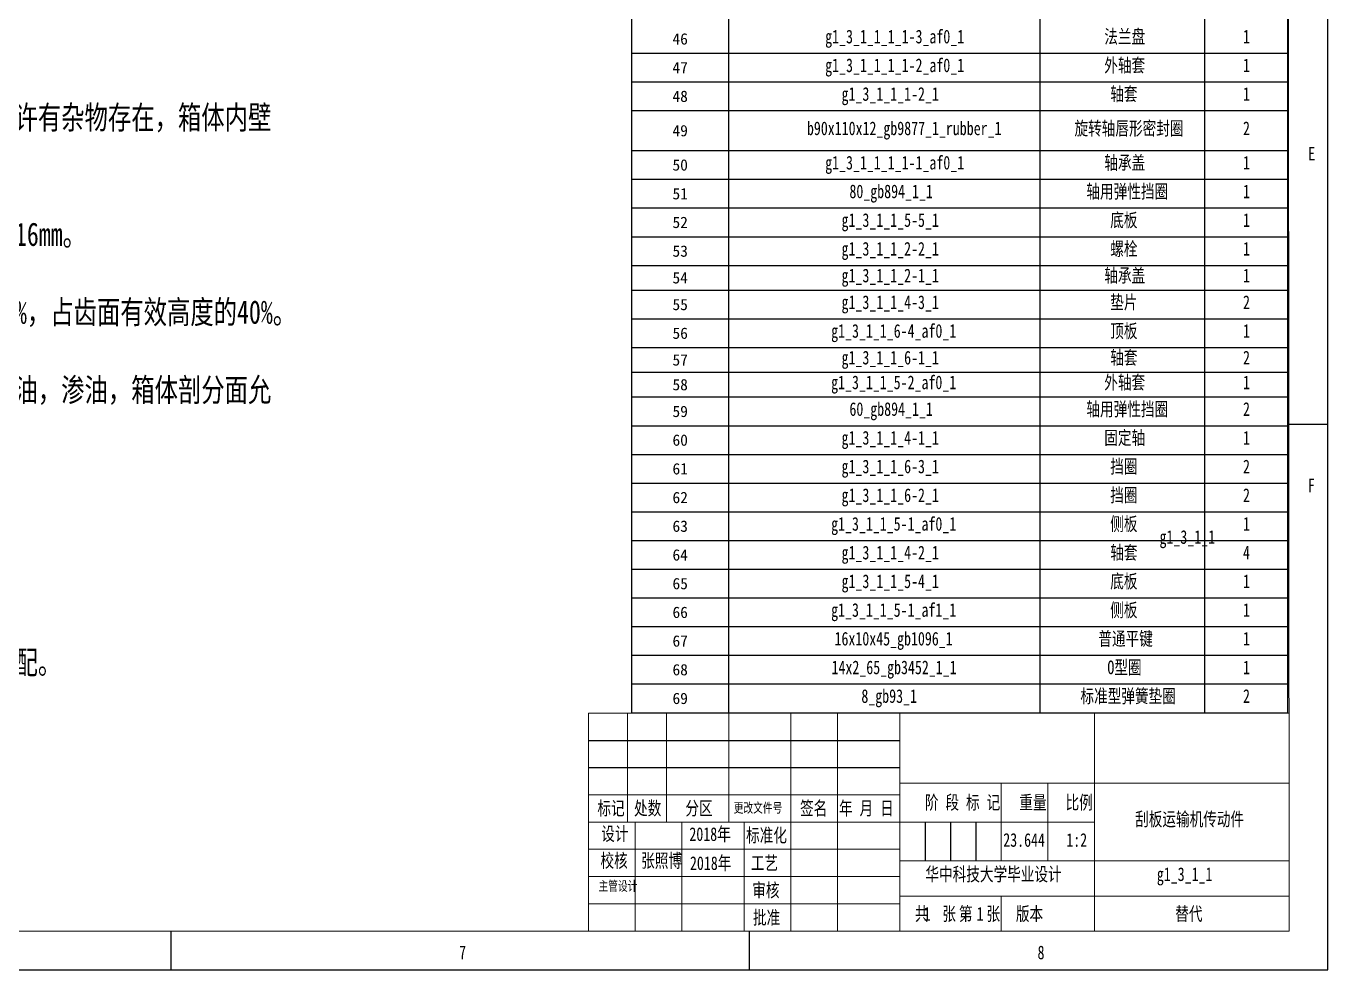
# Model space of a CAD drawing. Header units: millimetres. Extents: x 0 to 1189, y 0 to 841.
# Drawn here: x 854.4 to 1189, y 0 to 242.6 of the extents above; entities that cross this region are included whole.
import ezdxf

# ---------------------------------------------------------------- set-up
doc = ezdxf.new("R2010")
doc.units = ezdxf.units.MM
for name, color, linetype in [('10', 7, 'Continuous'), ('5', 7, 'Continuous'), ('9', 7, 'Continuous'), ('SLD-0', 7, 'Continuous')]:
    doc.layers.add(name, color=color, linetype=linetype)
doc.styles.add('SLDTEXTSTYLE0', font='hyswlongfangsong.ttf')
doc.styles.add('SLDTEXTSTYLE1', font='hyswlongfangsong.ttf', dxfattribs={"bigfont": 'bigfont'})
doc.styles.add('SLDTEXTSTYLE4', font='')
doc.styles.get("Standard").update_dxf_attribs({"font": 'hyswlongfangsong.ttf'})
doc.styles.get('SLDTEXTSTYLE4').set_extended_font_data('宋体')

# ---------------------------------------------------------------- blocks, each defined once
blk = doc.blocks.new('SW_TABLEANNOTATION_0')
at = {"layer": '10', "color": 0}
for p, q in [((0, 0), (0, -523.83)), ((168.62, -523.83), (168.62, 0)), ((24.94, -6.57), (24.94, -523.83)), ((104.97, -6.57), (104.97, -523.83)), ((147.2, -6.57), (147.2, -523.83)), ((0, -354.36), (168.62, -354.36)), ((0, -361.74), (168.62, -361.74)), ((0, -369.11), (168.62, -369.11)), ((0, -379.39), (168.62, -379.39)), ((0, -386.77), (168.62, -386.77)), ((0, -394.14), (168.62, -394.14)), ((0, -401.52), (168.62, -401.52)), ((0, -408.89), (168.62, -408.89)), ((0, -415.25), (168.62, -415.25)), ((0, -422.62), (168.62, -422.62)), ((0, -430), (168.62, -430)), ((0, -436.35), (168.62, -436.35)), ((0, -442.71), (168.62, -442.71)), ((0, -450.08), (168.62, -450.08)), ((0, -457.46), (168.62, -457.46)), ((0, -464.83), (168.62, -464.83)), ((0, -472.21), (168.62, -472.21)), ((0, -479.58), (168.62, -479.58)), ((0, -486.96), (168.62, -486.96)), ((0, -494.33), (168.62, -494.33)), ((0, -501.71), (168.62, -501.71)), ((0, -509.08), (168.62, -509.08)), ((0, -516.46), (168.62, -516.46)), ((0, -523.83), (168.62, -523.83))]:
    blk.add_line(p, q, dxfattribs=at)
at = {"layer": '10', "color": 0, "attachment_point": 1}
for s, insert, char_height, style in [('法兰盘', (121.49, -348.34), 3.5, 'SLDTEXTSTYLE1'), ('46', (10.53, -349.23), 2.91, 'SLDTEXTSTYLE4'), ('g1_3_1_1_1_1-3_af0_1', (49.77, -348.34), 3.5, 'SLDTEXTSTYLE0'), ('1', (157.14, -348.34), 3.5, 'SLDTEXTSTYLE0'), ('47', (10.53, -356.6), 2.91, 'SLDTEXTSTYLE4'), ('g1_3_1_1_1_1-2_af0_1', (49.77, -355.72), 3.5, 'SLDTEXTSTYLE0'), ('外轴套', (121.49, -355.72), 3.5, 'SLDTEXTSTYLE1'), ('1', (157.14, -355.72), 3.5, 'SLDTEXTSTYLE0'), ('48', (10.53, -363.98), 2.91, 'SLDTEXTSTYLE4'), ('g1_3_1_1_1-2_1', (53.98, -363.09), 3.5, 'SLDTEXTSTYLE0'), ('轴套', (123.02, -363.09), 3.5, 'SLDTEXTSTYLE1'), ('1', (157.14, -363.09), 3.5, 'SLDTEXTSTYLE0'), ('49', (10.53, -372.81), 2.91, 'SLDTEXTSTYLE4'), ('b90x110x12_gb9877_1_rubber_1', (45.08, -371.92), 3.5, 'SLDTEXTSTYLE0'), ('旋转轴唇形密封圈', (113.84, -371.92), 3.5, 'SLDTEXTSTYLE1'), ('2', (157.14, -371.92), 3.5, 'SLDTEXTSTYLE0'), ('g1_3_1_1_1_1-1_af0_1', (49.77, -380.75), 3.5, 'SLDTEXTSTYLE0'), ('轴承盖', (121.49, -380.75), 3.5, 'SLDTEXTSTYLE1'), ('1', (157.14, -380.75), 3.5, 'SLDTEXTSTYLE0'), ('50', (10.53, -381.63), 2.91, 'SLDTEXTSTYLE4'), ('80_gb894_1_1', (56, -388.12), 3.5, 'SLDTEXTSTYLE0'), ('轴用弹性挡圈', (116.9, -388.12), 3.5, 'SLDTEXTSTYLE1'), ('51', (10.53, -389.01), 2.91, 'SLDTEXTSTYLE4'), ('1', (157.14, -388.12), 3.5, 'SLDTEXTSTYLE0'), ('52', (10.53, -396.38), 2.91, 'SLDTEXTSTYLE4'), ('g1_3_1_1_5-5_1', (53.98, -395.5), 3.5, 'SLDTEXTSTYLE0'), ('底板', (123.02, -395.5), 3.5, 'SLDTEXTSTYLE1'), ('1', (157.14, -395.5), 3.5, 'SLDTEXTSTYLE0'), ('53', (10.53, -403.76), 2.91, 'SLDTEXTSTYLE4'), ('g1_3_1_1_2-2_1', (53.98, -402.87), 3.5, 'SLDTEXTSTYLE0'), ('螺栓', (123.02, -402.87), 3.5, 'SLDTEXTSTYLE1'), ('1', (157.14, -402.87), 3.5, 'SLDTEXTSTYLE0'), ('54', (10.53, -410.62), 2.91, 'SLDTEXTSTYLE4'), ('g1_3_1_1_2-1_1', (53.98, -409.74), 3.5, 'SLDTEXTSTYLE0'), ('轴承盖', (121.49, -409.74), 3.5, 'SLDTEXTSTYLE1'), ('1', (157.14, -409.74), 3.5, 'SLDTEXTSTYLE0'), ('55', (10.53, -417.49), 2.91, 'SLDTEXTSTYLE4'), ('g1_3_1_1_4-3_1', (53.98, -416.6), 3.5, 'SLDTEXTSTYLE0'), ('垫片', (123.02, -416.6), 3.5, 'SLDTEXTSTYLE1'), ('2', (157.14, -416.6), 3.5, 'SLDTEXTSTYLE0'), ('g1_3_1_1_6-4_af0_1', (51.31, -423.98), 3.5, 'SLDTEXTSTYLE0'), ('顶板', (123.02, -423.98), 3.5, 'SLDTEXTSTYLE1'), ('1', (157.14, -423.98), 3.5, 'SLDTEXTSTYLE0'), ('56', (10.53, -424.86), 2.91, 'SLDTEXTSTYLE4'), ('g1_3_1_1_6-1_1', (53.98, -430.84), 3.5, 'SLDTEXTSTYLE0'), ('轴套', (123.02, -430.84), 3.5, 'SLDTEXTSTYLE1'), ('2', (157.14, -430.84), 3.5, 'SLDTEXTSTYLE0'), ('57', (10.53, -431.73), 2.91, 'SLDTEXTSTYLE4'), ('58', (10.53, -438.08), 2.91, 'SLDTEXTSTYLE4'), ('g1_3_1_1_5-2_af0_1', (51.3, -437.2), 3.5, 'SLDTEXTSTYLE0'), ('外轴套', (121.49, -437.2), 3.5, 'SLDTEXTSTYLE1'), ('1', (157.14, -437.2), 3.5, 'SLDTEXTSTYLE0'), ('60_gb894_1_1', (56, -444.06), 3.5, 'SLDTEXTSTYLE0'), ('轴用弹性挡圈', (116.9, -444.06), 3.5, 'SLDTEXTSTYLE1'), ('2', (157.14, -444.06), 3.5, 'SLDTEXTSTYLE0'), ('59', (10.53, -444.95), 2.91, 'SLDTEXTSTYLE4'), ('g1_3_1_1_4-1_1', (53.98, -451.44), 3.5, 'SLDTEXTSTYLE0'), ('固定轴', (121.49, -451.44), 3.5, 'SLDTEXTSTYLE1'), ('1', (157.14, -451.44), 3.5, 'SLDTEXTSTYLE0'), ('60', (10.53, -452.33), 2.91, 'SLDTEXTSTYLE4'), ('挡圈', (123.02, -458.81), 3.5, 'SLDTEXTSTYLE1'), ('61', (10.53, -459.7), 2.91, 'SLDTEXTSTYLE4'), ('g1_3_1_1_6-3_1', (53.98, -458.81), 3.5, 'SLDTEXTSTYLE0'), ('2', (157.14, -458.81), 3.5, 'SLDTEXTSTYLE0'), ('62', (10.53, -467.08), 2.91, 'SLDTEXTSTYLE4'), ('g1_3_1_1_6-2_1', (53.98, -466.19), 3.5, 'SLDTEXTSTYLE0'), ('挡圈', (123.02, -466.19), 3.5, 'SLDTEXTSTYLE1'), ('2', (157.14, -466.19), 3.5, 'SLDTEXTSTYLE0'), ('63', (10.53, -474.45), 2.91, 'SLDTEXTSTYLE4'), ('g1_3_1_1_5-1_af0_1', (51.3, -473.56), 3.5, 'SLDTEXTSTYLE0'), ('侧板', (123.02, -473.56), 3.5, 'SLDTEXTSTYLE1'), ('1', (157.14, -473.56), 3.5, 'SLDTEXTSTYLE0'), ('g1_3_1_1_4-2_1', (53.98, -480.94), 3.5, 'SLDTEXTSTYLE0'), ('轴套', (123.02, -480.94), 3.5, 'SLDTEXTSTYLE1'), ('4', (157.14, -480.94), 3.5, 'SLDTEXTSTYLE0'), ('64', (10.53, -481.83), 2.91, 'SLDTEXTSTYLE4'), ('g1_3_1_1_5-4_1', (53.98, -488.31), 3.5, 'SLDTEXTSTYLE0'), ('底板', (123.02, -488.31), 3.5, 'SLDTEXTSTYLE1'), ('1', (157.14, -488.31), 3.5, 'SLDTEXTSTYLE0'), ('65', (10.53, -489.2), 2.91, 'SLDTEXTSTYLE4'), ('66', (10.53, -496.58), 2.91, 'SLDTEXTSTYLE4'), ('g1_3_1_1_5-1_af1_1', (51.3, -495.69), 3.5, 'SLDTEXTSTYLE0'), ('侧板', (123.02, -495.69), 3.5, 'SLDTEXTSTYLE1'), ('1', (157.14, -495.69), 3.5, 'SLDTEXTSTYLE0'), ('67', (10.53, -503.95), 2.91, 'SLDTEXTSTYLE4'), ('16x10x45_gb1096_1', (52.17, -503.06), 3.5, 'SLDTEXTSTYLE0'), ('普通平键', (119.96, -503.06), 3.5, 'SLDTEXTSTYLE1'), ('1', (157.14, -503.06), 3.5, 'SLDTEXTSTYLE0'), ('68', (10.53, -511.33), 2.91, 'SLDTEXTSTYLE4'), ('14x2_65_gb3452_1_1', (51.4, -510.44), 3.5, 'SLDTEXTSTYLE0'), ('O型圈', (122.29, -510.44), 3.5, 'SLDTEXTSTYLE1'), ('1', (157.14, -510.44), 3.5, 'SLDTEXTSTYLE0'), ('8_gb93_1', (59.07, -517.81), 3.5, 'SLDTEXTSTYLE0'), ('标准型弹簧垫圈', (115.37, -517.81), 3.5, 'SLDTEXTSTYLE1'), ('2', (157.14, -517.81), 3.5, 'SLDTEXTSTYLE0'), ('69', (10.53, -518.7), 2.91, 'SLDTEXTSTYLE4')]:
    blk.add_mtext(s, dxfattribs=dict(at, insert=insert, char_height=char_height, style=style))

msp = doc.modelspace()

# ---------------------------------------------------------------- linework, layer by layer
at = {"layer": '10', "color": 7}
for p, q in [((1189, 140.1667), (1179, 140.1667)), ((999, 59), (1079, 59)), ((999, 52), (1079, 52)), ((1085.5, 38), (1085.5, 28)), ((1092, 38), (1092, 28)), ((1098.5, 38), (1098.5, 28)), ((891.75, 0), (891.75, 10)), ((1040.375, 0), (1040.375, 10))]:
    msp.add_line(p, q, dxfattribs=at)
at = {"layer": '10', "color": 7, "lineweight": 15}
for p, q in [((999, 66), (999, 10)), ((1009, 66), (1009, 38)), ((1019, 66), (1019, 38)), ((1035, 66), (1035, 38)), ((1051, 66), (1051, 10)), ((1063, 66), (1063, 10)), ((1079, 66), (1079, 10)), ((1129, 66), (1129, 38)), ((1079, 48), (1179, 48)), ((1105, 48), (1105, 28)), ((1117, 48), (1117, 28)), ((999, 45), (1079, 45)), ((999, 38), (1129, 38)), ((1011, 38), (1011, 10)), ((1023, 38), (1023, 10)), ((1039, 38), (1039, 10)), ((1129, 38), (1129, 10)), ((999, 31), (1079, 31)), ((1079, 28), (1179, 28)), ((999, 24), (1079, 24)), ((999, 17), (1079, 17)), ((1079, 18.9824), (1179, 18.9824))]:
    msp.add_line(p, q, dxfattribs=at)
at = {"layer": '5', "color": 7, "lineweight": 15}
for p, q in [((1179.0061, 10), (1178.4503, 831.0499)), ((999, 66), (1179, 66)), ((0, 10), (1179.0061, 10))]:
    msp.add_line(p, q, dxfattribs=at)
at = {"layer": '9', "color": 7}
for p, q in [((1189, 0), (1189, 841)), ((0, 0), (1189, 0))]:
    msp.add_line(p, q, dxfattribs=at)
at = {"layer": 'SLD-0', "lineweight": 15}
msp.add_line((1105, 18.9824), (1105, 10), dxfattribs=at)

# ---------------------------------------------------------------- block references
at = {"layer": '10'}
msp.add_blockref('SW_TABLEANNOTATION_0', (1010.0316, 589.9462), dxfattribs=at)

# ---------------------------------------------------------------- texts
at = {"char_height": 3.5, "attachment_point": 1}
for s, width, insert in [('                         {\\H1.7143x;       \\H1.1667x;  技术要求\\P}\\P{\\H1.7143x;1.  装配前，所用零件要用煤油清洗，箱体内不允许有杂物存在，箱体内壁涂耐油油漆。\\P\\P2.  齿轮啮合侧隙用铅丝检测，侧隙值应不小于0.16mm。\\P\\P3.  检验齿面接触斑点，要求接触斑点占齿宽的35%，占齿面有效高度的40%。\\P\\P4.  传动件剖分面、各接触面及密封处均不允许漏油，渗油，箱体剖分面允许涂密封胶或者水玻璃，不允许使用任何填料。\\P\\P5.  传动件外表面涂有油漆，防止锈蚀。\\P\\P6.  按使用规范进行试验。\\P\\P7.  挡圈、垫片、轴套等应处于少灰尘环境进行装配。}', 203.111952, (719.2305, 239.5784)), ('2018年', 11.821902, (1025.0515, 29.2023))]:
    msp.add_mtext_dynamic_manual_height_columns(s, width=width, gutter_width=17.5, heights=[0], dxfattribs=dict(at, insert=insert))
at = {"layer": '10'}
for s, insert, char_height, attachment_point, style in [('g1_3_1_1', (1152.8635, 113.0102), 3.5, 2, 'SLDTEXTSTYLE0'), ('刮板运输机传动件', (1153.4394, 40.5106), 3.5, 2, 'SLDTEXTSTYLE1'), ('2018年', (1024.9025, 36.6584), 3.5, 1, 'SLDTEXTSTYLE1'), ('23.644', (1110.9143, 35.1578), 3.5, 2, 'SLDTEXTSTYLE0'), ('校核', (1005.5587, 29.8568), 3.5, 2, 'SLDTEXTSTYLE1'), ('张照博', (1012.5127, 29.8568), 3.5, 1, 'SLDTEXTSTYLE1'), ('华中科技大学毕业设计', (1085.5635, 26.3657), 3.5, 1, 'SLDTEXTSTYLE1'), ('g1_3_1_1', (1152.1755, 26.3657), 3.5, 2, 'SLDTEXTSTYLE0'), ('主管设计', (1006.5521, 22.8297), 2.5, 2, 'SLDTEXTSTYLE1'), ('1', (1085.1099, 16.1881), 3.5, 1, 'SLDTEXTSTYLE0'), ('1', (1098.7018, 16.1881), 3.5, 1, 'SLDTEXTSTYLE0')]:
    msp.add_mtext(s, dxfattribs=dict(at, insert=insert, char_height=char_height, attachment_point=attachment_point, style=style))
at = {"layer": '10', "color": 7, "insert": (1112.3076, 16.1881), "char_height": 3.5, "attachment_point": 2, "style": 'SLDTEXTSTYLE1'}
msp.add_mtext('版本', dxfattribs=at)
at = {"layer": '9', "color": 7, "attachment_point": 2}
for s, insert, char_height, style in [('E', (1184.841, 211.5117), 3.5, 'SLDTEXTSTYLE0'), ('F', (1184.7471, 126.2617), 3.5, 'SLDTEXTSTYLE0'), ('标记', (1004.7719, 43.3062), 3.5, 'SLDTEXTSTYLE1'), ('处数', (1014.1819, 43.3062), 3.5, 'SLDTEXTSTYLE1'), ('分区', (1027.3676, 43.3062), 3.5, 'SLDTEXTSTYLE1'), ('签名', (1056.8409, 43.3062), 3.5, 'SLDTEXTSTYLE1'), ('年 月 日', (1070.3914, 43.3062), 3.5, 'SLDTEXTSTYLE1'), ('阶 段 标 记', (1095.0987, 44.8103), 3.5, 'SLDTEXTSTYLE1'), ('重量', (1113.1828, 44.8103), 3.5, 'SLDTEXTSTYLE1'), ('比例', (1125.0762, 44.8103), 3.5, 'SLDTEXTSTYLE1'), ('更改文件号', (1042.5376, 42.93), 2.5, 'SLDTEXTSTYLE1'), ('设计', (1005.7574, 36.7667), 3.5, 'SLDTEXTSTYLE1'), ('标准化', (1044.7301, 36.3584), 3.5, 'SLDTEXTSTYLE1'), ('工艺', (1044.1935, 29.2301), 3.5, 'SLDTEXTSTYLE1'), ('审核', (1044.5512, 22.2493), 3.5, 'SLDTEXTSTYLE1'), ('批准', (1044.7301, 15.2155), 3.5, 'SLDTEXTSTYLE1'), ('共  张 ', (1088.1275, 16.1881), 3.5, 'SLDTEXTSTYLE1'), ('第  张', (1099.4567, 16.1881), 3.5, 'SLDTEXTSTYLE1'), ('7', (966.6282, 6.2617), 3.5, 'SLDTEXTSTYLE0'), ('8', (1115.2614, 6.2617), 3.5, 'SLDTEXTSTYLE0')]:
    msp.add_mtext(s, dxfattribs=dict(at, insert=insert, char_height=char_height, style=style))
at = {"layer": 'SLD-0', "char_height": 3.5}
for s, insert, attachment_point, style in [('1:2', (1124.4373, 35.1578), 2, 'SLDTEXTSTYLE0'), ('替代', (1149.7648, 16.1881), 1, 'SLDTEXTSTYLE1')]:
    msp.add_mtext(s, dxfattribs=dict(at, insert=insert, attachment_point=attachment_point, style=style))

doc.saveas('drawing.dxf')
